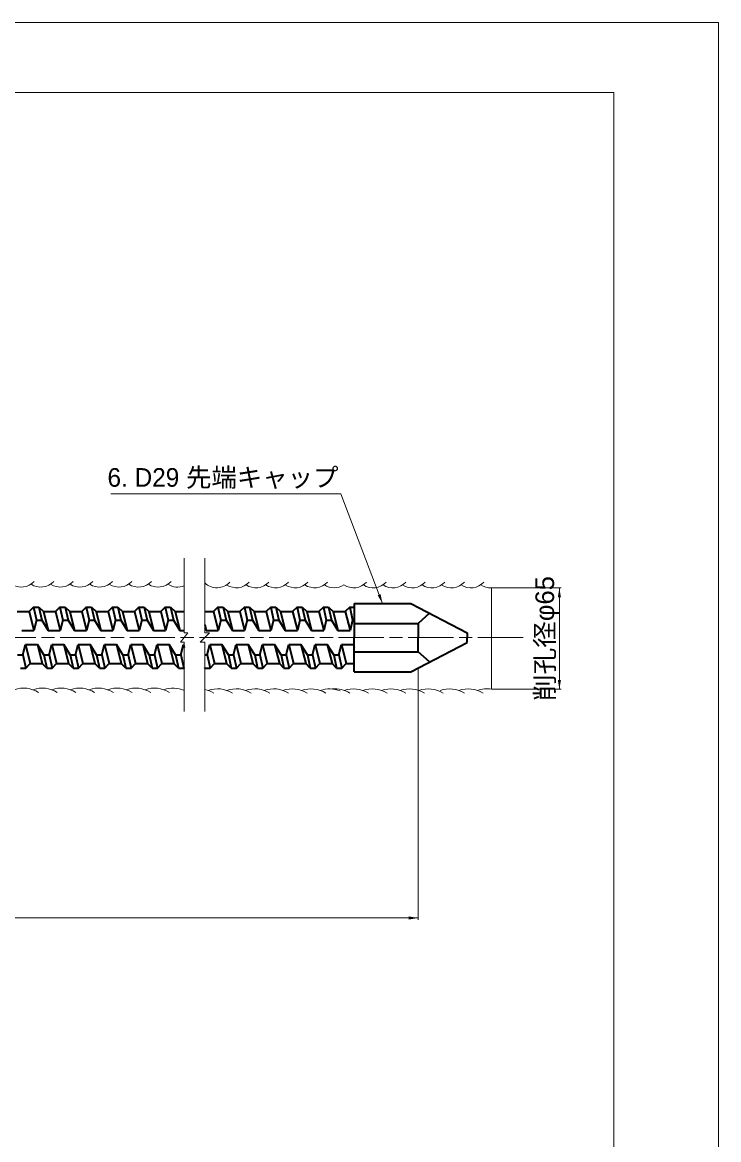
# Model space of a CAD drawing. Units: millimetres at full size, sheet at 1:2; details may follow other scales. Extents: x 1805 to 3487, y 895 to 2083.
# Drawn here: x 3117 to 3487, y 1489 to 2083 of the extents above; entities that cross this region are included whole.
import ezdxf
from ezdxf.enums import TextEntityAlignment as Align

# ---------------------------------------------------------------- set-up
doc = ezdxf.new("R2010")
doc.units = ezdxf.units.MM
doc.header["$LTSCALE"] = 2
doc.linetypes.add('CHAIN', pattern=[18.5, 12, -1.5, 3.5, -1.5])
for name, color, linetype, lineweight in [('1外形線', 7, 'Continuous', 35), ('2細い実線', 3, 'Continuous', 20), ('4中心線', 1, 'CHAIN', 15), ('6寸法線', 4, 'Continuous', 18), ('7 枠・タイトル', 7, 'Continuous', 13), ('Defpoints_2', 7, 'Continuous', 13)]:
    doc.layers.add(name, color=color, linetype=linetype, lineweight=lineweight)
doc.styles.add('ＭＳ Ｐゴシック', font='')
doc.styles.get('ＭＳ Ｐゴシック').set_extended_font_data('MS PGothic')

# ---------------------------------------------------------------- blocks, each defined once
blk = doc.blocks.new('filled_arrow')
at = {"color": 0, "linetype": 'Continuous', "lineweight": -2}
blk.add_solid([(7.5, 1.25), (0, 0), (7.5, -1.25)], dxfattribs=at)

msp = doc.modelspace()

# ---------------------------------------------------------------- linework, layer by layer
at = {"layer": '1外形線'}
for p, q in [((3122.618, 1772.513), (3120.218, 1770.113)), ((3122.618, 1772.513), (3125.418, 1772.513)), ((3122.618, 1772.513), (3124.12, 1765.562)), ((3125.418, 1772.513), (3127.818, 1770.113)), ((3125.418, 1772.513), (3126.92, 1765.562)), ((3136.618, 1772.513), (3134.218, 1770.113)), ((3136.618, 1772.513), (3139.418, 1772.513)), ((3136.618, 1772.513), (3138.12, 1765.562)), ((3139.418, 1772.513), (3141.818, 1770.113)), ((3139.418, 1772.513), (3140.92, 1765.562)), ((3150.618, 1772.513), (3148.218, 1770.113)), ((3150.618, 1772.513), (3153.418, 1772.513)), ((3150.618, 1772.513), (3152.12, 1765.562)), ((3153.418, 1772.513), (3155.818, 1770.113)), ((3153.418, 1772.513), (3154.92, 1765.562)), ((3164.618, 1772.513), (3162.218, 1770.113)), ((3164.618, 1772.513), (3167.418, 1772.513)), ((3164.618, 1772.513), (3166.12, 1765.562)), ((3167.418, 1772.513), (3169.818, 1770.113)), ((3167.418, 1772.513), (3168.92, 1765.562)), ((3178.618, 1772.513), (3176.218, 1770.113)), ((3178.618, 1772.513), (3181.418, 1772.513)), ((3178.618, 1772.513), (3180.12, 1765.562)), ((3181.418, 1772.513), (3183.818, 1770.113)), ((3181.418, 1772.513), (3182.92, 1765.562)), ((3192.618, 1772.513), (3190.218, 1770.113)), ((3192.618, 1772.513), (3194.12, 1765.562)), ((3192.618, 1772.513), (3195.418, 1772.513)), ((3195.418, 1772.513), (3196.92, 1765.562)), ((3195.418, 1772.513), (3197.818, 1770.113)), ((3220.618, 1772.513), (3218.218, 1770.113)), ((3220.618, 1772.513), (3223.418, 1772.513)), ((3220.618, 1772.513), (3222.12, 1765.562)), ((3223.418, 1772.513), (3225.818, 1770.113)), ((3223.418, 1772.513), (3224.92, 1765.562)), ((3234.618, 1772.513), (3232.218, 1770.113)), ((3234.618, 1772.513), (3237.418, 1772.513)), ((3234.618, 1772.513), (3236.12, 1765.562)), ((3237.418, 1772.513), (3239.818, 1770.113)), ((3237.418, 1772.513), (3238.92, 1765.562)), ((3248.618, 1772.513), (3246.218, 1770.113)), ((3248.618, 1772.513), (3251.418, 1772.513)), ((3248.618, 1772.513), (3250.12, 1765.562)), ((3251.418, 1772.513), (3253.818, 1770.113)), ((3251.418, 1772.513), (3252.92, 1765.562)), ((3262.618, 1772.513), (3260.218, 1770.113)), ((3262.618, 1772.513), (3265.418, 1772.513)), ((3262.618, 1772.513), (3264.12, 1765.562)), ((3265.418, 1772.513), (3267.818, 1770.113)), ((3265.418, 1772.513), (3266.92, 1765.562)), ((3276.618, 1772.513), (3274.218, 1770.113)), ((3276.618, 1772.513), (3279.418, 1772.513)), ((3276.618, 1772.513), (3278.12, 1765.562)), ((3279.418, 1772.513), (3281.818, 1770.113)), ((3279.418, 1772.513), (3280.92, 1765.562)), ((3290.618, 1772.513), (3288.218, 1770.113)), ((3290.618, 1772.513), (3293.018, 1772.513)), ((3290.618, 1772.513), (3292.12, 1765.562)), ((3293.018, 1774.416), (3323.018, 1774.416)), ((3293.018, 1774.416), (3293.018, 1756.266)), ((3323.018, 1774.416), (3353.018, 1758.766)), ((3113.818, 1770.113), (3120.218, 1770.113)), ((3120.218, 1770.113), (3122.785, 1759.994)), ((3124.12, 1765.562), (3122.785, 1759.994)), ((3124.12, 1765.562), (3126.92, 1765.562)), ((3126.92, 1765.562), (3130.385, 1759.994)), ((3127.818, 1770.113), (3134.218, 1770.113)), ((3127.818, 1770.113), (3130.385, 1759.994)), ((3134.218, 1770.113), (3136.785, 1759.994)), ((3138.12, 1765.562), (3136.785, 1759.994)), ((3138.12, 1765.562), (3140.92, 1765.562)), ((3140.92, 1765.562), (3144.385, 1759.994)), ((3141.818, 1770.113), (3148.218, 1770.113)), ((3141.818, 1770.113), (3144.385, 1759.994)), ((3148.218, 1770.113), (3150.785, 1759.994)), ((3152.12, 1765.562), (3150.785, 1759.994)), ((3152.12, 1765.562), (3154.92, 1765.562)), ((3154.92, 1765.562), (3158.385, 1759.994)), ((3155.818, 1770.113), (3162.218, 1770.113)), ((3155.818, 1770.113), (3158.385, 1759.994)), ((3162.218, 1770.113), (3164.785, 1759.994)), ((3166.12, 1765.562), (3164.785, 1759.994)), ((3166.12, 1765.562), (3168.92, 1765.562)), ((3168.92, 1765.562), (3172.385, 1759.994)), ((3169.818, 1770.113), (3176.218, 1770.113)), ((3169.818, 1770.113), (3172.385, 1759.994)), ((3176.218, 1770.113), (3178.785, 1759.994)), ((3180.12, 1765.562), (3178.785, 1759.994)), ((3180.12, 1765.562), (3182.92, 1765.562)), ((3182.92, 1765.562), (3186.385, 1759.994)), ((3183.818, 1770.113), (3190.218, 1770.113)), ((3183.818, 1770.113), (3186.385, 1759.994)), ((3190.218, 1770.113), (3192.785, 1759.994)), ((3194.12, 1765.562), (3192.785, 1759.994)), ((3194.12, 1765.562), (3196.92, 1765.562)), ((3196.92, 1765.562), (3200.385, 1759.994)), ((3197.818, 1770.113), (3200.385, 1759.994)), ((3197.818, 1770.113), (3202.655, 1770.113)), ((3213.561, 1770.113), (3218.218, 1770.113)), ((3218.218, 1770.113), (3220.785, 1759.994)), ((3222.12, 1765.562), (3220.785, 1759.994)), ((3222.12, 1765.562), (3224.92, 1765.562)), ((3224.92, 1765.562), (3228.385, 1759.994)), ((3225.818, 1770.113), (3232.218, 1770.113)), ((3225.818, 1770.113), (3228.385, 1759.994)), ((3232.218, 1770.113), (3234.785, 1759.994)), ((3236.12, 1765.562), (3234.785, 1759.994)), ((3236.12, 1765.562), (3238.92, 1765.562)), ((3238.92, 1765.562), (3242.385, 1759.994)), ((3239.818, 1770.113), (3246.218, 1770.113)), ((3239.818, 1770.113), (3242.385, 1759.994)), ((3246.218, 1770.113), (3248.785, 1759.994)), ((3250.12, 1765.562), (3248.785, 1759.994)), ((3250.12, 1765.562), (3252.92, 1765.562)), ((3252.92, 1765.562), (3256.385, 1759.994)), ((3253.818, 1770.113), (3260.218, 1770.113)), ((3253.818, 1770.113), (3256.385, 1759.994)), ((3260.218, 1770.113), (3262.785, 1759.994)), ((3264.12, 1765.562), (3262.785, 1759.994)), ((3264.12, 1765.562), (3266.92, 1765.562)), ((3266.92, 1765.562), (3270.385, 1759.994)), ((3267.818, 1770.113), (3274.218, 1770.113)), ((3267.818, 1770.113), (3270.385, 1759.994)), ((3274.218, 1770.113), (3276.785, 1759.994)), ((3278.12, 1765.562), (3276.785, 1759.994)), ((3278.12, 1765.562), (3280.92, 1765.562)), ((3280.92, 1765.562), (3284.385, 1759.994)), ((3281.818, 1770.113), (3288.218, 1770.113)), ((3281.818, 1770.113), (3284.385, 1759.994)), ((3288.218, 1770.113), (3290.785, 1759.994)), ((3292.12, 1765.562), (3290.785, 1759.994)), ((3292.12, 1765.562), (3293.018, 1765.562)), ((3333.018, 1769.2), (3327.018, 1763.766)), ((3116.385, 1759.994), (3122.785, 1759.994)), ((3130.385, 1759.994), (3136.785, 1759.994)), ((3144.385, 1759.994), (3150.785, 1759.994)), ((3158.385, 1759.994), (3164.785, 1759.994)), ((3172.385, 1759.994), (3178.785, 1759.994)), ((3186.385, 1759.994), (3192.785, 1759.994)), ((3200.385, 1759.994), (3202.655, 1759.994)), ((3213.561, 1763.243), (3214.385, 1759.994)), ((3213.561, 1761.318), (3214.385, 1759.994)), ((3214.385, 1759.994), (3220.785, 1759.994)), ((3228.385, 1759.994), (3234.785, 1759.994)), ((3242.385, 1759.994), (3248.785, 1759.994)), ((3256.385, 1759.994), (3262.785, 1759.994)), ((3270.385, 1759.994), (3276.785, 1759.994)), ((3284.385, 1759.994), (3290.785, 1759.994)), ((3293.018, 1763.766), (3327.018, 1763.766)), ((3327.018, 1763.766), (3327.018, 1756.266)), ((3353.018, 1758.766), (3353.018, 1756.266)), ((3116.917, 1747.064), (3118.252, 1752.632)), ((3118.252, 1752.632), (3124.652, 1752.632)), ((3118.252, 1752.632), (3120.818, 1742.513)), ((3124.652, 1752.632), (3127.218, 1742.513)), ((3128.117, 1747.064), (3124.652, 1752.632)), ((3130.917, 1747.064), (3132.252, 1752.632)), ((3132.252, 1752.632), (3138.652, 1752.632)), ((3132.252, 1752.632), (3134.818, 1742.513)), ((3138.652, 1752.632), (3141.218, 1742.513)), ((3142.117, 1747.064), (3138.652, 1752.632)), ((3144.917, 1747.064), (3146.252, 1752.632)), ((3146.252, 1752.632), (3152.652, 1752.632)), ((3146.252, 1752.632), (3148.818, 1742.513)), ((3152.652, 1752.632), (3155.218, 1742.513)), ((3156.117, 1747.064), (3152.652, 1752.632)), ((3158.917, 1747.064), (3160.252, 1752.632)), ((3160.252, 1752.632), (3166.652, 1752.632)), ((3160.252, 1752.632), (3162.818, 1742.513)), ((3170.117, 1747.064), (3166.652, 1752.632)), ((3166.652, 1752.632), (3169.218, 1742.513)), ((3172.917, 1747.064), (3174.252, 1752.632)), ((3174.252, 1752.632), (3180.652, 1752.632)), ((3174.252, 1752.632), (3176.818, 1742.513)), ((3180.652, 1752.632), (3183.218, 1742.513)), ((3184.117, 1747.064), (3180.652, 1752.632)), ((3186.917, 1747.064), (3188.252, 1752.632)), ((3188.252, 1752.632), (3194.652, 1752.632)), ((3188.252, 1752.632), (3190.818, 1742.513)), ((3194.652, 1752.632), (3197.218, 1742.513)), ((3198.117, 1747.064), (3194.652, 1752.632)), ((3200.917, 1747.064), (3202.252, 1752.632)), ((3202.252, 1752.632), (3202.655, 1752.632)), ((3202.252, 1752.632), (3202.655, 1751.043)), ((3214.917, 1747.064), (3216.252, 1752.632)), ((3216.252, 1752.632), (3222.652, 1752.632)), ((3216.252, 1752.632), (3218.818, 1742.513)), ((3222.652, 1752.632), (3225.218, 1742.513)), ((3226.117, 1747.064), (3222.652, 1752.632)), ((3228.917, 1747.064), (3230.252, 1752.632)), ((3230.252, 1752.632), (3236.652, 1752.632)), ((3230.252, 1752.632), (3232.818, 1742.513)), ((3236.652, 1752.632), (3239.218, 1742.513)), ((3240.117, 1747.064), (3236.652, 1752.632)), ((3242.917, 1747.064), (3244.252, 1752.632)), ((3244.252, 1752.632), (3250.652, 1752.632)), ((3244.252, 1752.632), (3246.818, 1742.513)), ((3250.652, 1752.632), (3253.218, 1742.513)), ((3254.117, 1747.064), (3250.652, 1752.632)), ((3256.917, 1747.064), (3258.252, 1752.632)), ((3258.252, 1752.632), (3264.652, 1752.632)), ((3258.252, 1752.632), (3260.818, 1742.513)), ((3264.652, 1752.632), (3267.218, 1742.513)), ((3268.117, 1747.064), (3264.652, 1752.632)), ((3270.917, 1747.064), (3272.252, 1752.632)), ((3272.252, 1752.632), (3278.652, 1752.632)), ((3272.252, 1752.632), (3274.818, 1742.513)), ((3278.652, 1752.632), (3281.218, 1742.513)), ((3282.117, 1747.064), (3278.652, 1752.632)), ((3284.917, 1747.064), (3286.252, 1752.632)), ((3286.252, 1752.632), (3292.652, 1752.632)), ((3286.252, 1752.632), (3288.818, 1742.513)), ((3292.652, 1752.632), (3293.018, 1751.187)), ((3293.018, 1752.043), (3292.652, 1752.632)), ((3293.018, 1738.116), (3293.018, 1756.266)), ((3323.018, 1738.116), (3353.018, 1753.766)), ((3327.018, 1748.766), (3327.018, 1756.266)), ((3353.018, 1753.766), (3353.018, 1756.266)), ((3114.117, 1747.064), (3116.917, 1747.064)), ((3116.917, 1747.064), (3118.418, 1740.113)), ((3128.117, 1747.064), (3129.618, 1740.113)), ((3128.117, 1747.064), (3130.917, 1747.064)), ((3130.917, 1747.064), (3132.418, 1740.113)), ((3142.117, 1747.064), (3143.618, 1740.113)), ((3142.117, 1747.064), (3144.917, 1747.064)), ((3144.917, 1747.064), (3146.418, 1740.113)), ((3156.117, 1747.064), (3157.618, 1740.113)), ((3156.117, 1747.064), (3158.917, 1747.064)), ((3158.917, 1747.064), (3160.418, 1740.113)), ((3170.117, 1747.064), (3172.917, 1747.064)), ((3170.117, 1747.064), (3171.618, 1740.113)), ((3172.917, 1747.064), (3174.418, 1740.113)), ((3184.117, 1747.064), (3185.618, 1740.113)), ((3184.117, 1747.064), (3186.917, 1747.064)), ((3186.917, 1747.064), (3188.418, 1740.113)), ((3198.117, 1747.064), (3199.618, 1740.113)), ((3198.117, 1747.064), (3200.917, 1747.064)), ((3200.917, 1747.064), (3202.418, 1740.113)), ((3213.56, 1747.064), (3214.917, 1747.064)), ((3214.917, 1747.064), (3216.418, 1740.113)), ((3226.117, 1747.064), (3227.618, 1740.113)), ((3226.117, 1747.064), (3228.917, 1747.064)), ((3228.917, 1747.064), (3230.418, 1740.113)), ((3240.117, 1747.064), (3241.618, 1740.113)), ((3240.117, 1747.064), (3242.917, 1747.064)), ((3242.917, 1747.064), (3244.418, 1740.113)), ((3254.117, 1747.064), (3255.618, 1740.113)), ((3254.117, 1747.064), (3256.917, 1747.064)), ((3256.917, 1747.064), (3258.418, 1740.113)), ((3268.117, 1747.064), (3269.618, 1740.113)), ((3268.117, 1747.064), (3270.917, 1747.064)), ((3270.917, 1747.064), (3272.418, 1740.113)), ((3282.117, 1747.064), (3283.618, 1740.113)), ((3282.117, 1747.064), (3284.917, 1747.064)), ((3284.917, 1747.064), (3286.418, 1740.113)), ((3293.018, 1748.766), (3327.018, 1748.766)), ((3333.018, 1743.333), (3327.018, 1748.766)), ((3118.418, 1740.113), (3120.818, 1742.513)), ((3120.818, 1742.513), (3127.218, 1742.513)), ((3129.618, 1740.113), (3127.218, 1742.513)), ((3132.418, 1740.113), (3134.818, 1742.513)), ((3134.818, 1742.513), (3141.218, 1742.513)), ((3143.618, 1740.113), (3141.218, 1742.513)), ((3146.418, 1740.113), (3148.818, 1742.513)), ((3148.818, 1742.513), (3155.218, 1742.513)), ((3157.618, 1740.113), (3155.218, 1742.513)), ((3160.418, 1740.113), (3162.818, 1742.513)), ((3162.818, 1742.513), (3169.218, 1742.513)), ((3171.618, 1740.113), (3169.218, 1742.513)), ((3174.418, 1740.113), (3176.818, 1742.513)), ((3176.818, 1742.513), (3183.218, 1742.513)), ((3185.618, 1740.113), (3183.218, 1742.513)), ((3188.418, 1740.113), (3190.818, 1742.513)), ((3190.818, 1742.513), (3197.218, 1742.513)), ((3199.618, 1740.113), (3197.218, 1742.513)), ((3216.418, 1740.113), (3218.818, 1742.513)), ((3218.818, 1742.513), (3225.218, 1742.513)), ((3227.618, 1740.113), (3225.218, 1742.513)), ((3230.418, 1740.113), (3232.818, 1742.513)), ((3232.818, 1742.513), (3239.218, 1742.513)), ((3241.618, 1740.113), (3239.218, 1742.513)), ((3244.418, 1740.113), (3246.818, 1742.513)), ((3246.818, 1742.513), (3253.218, 1742.513)), ((3255.618, 1740.113), (3253.218, 1742.513)), ((3258.418, 1740.113), (3260.818, 1742.513)), ((3260.818, 1742.513), (3267.218, 1742.513)), ((3269.618, 1740.113), (3267.218, 1742.513)), ((3272.418, 1740.113), (3274.818, 1742.513)), ((3274.818, 1742.513), (3281.218, 1742.513)), ((3283.618, 1740.113), (3281.218, 1742.513)), ((3286.418, 1740.113), (3288.818, 1742.513)), ((3288.818, 1742.513), (3293.018, 1742.513)), ((3115.618, 1740.113), (3118.418, 1740.113)), ((3129.618, 1740.113), (3132.418, 1740.113)), ((3143.618, 1740.113), (3146.418, 1740.113)), ((3157.618, 1740.113), (3160.418, 1740.113)), ((3171.618, 1740.113), (3174.418, 1740.113)), ((3185.618, 1740.113), (3188.418, 1740.113)), ((3199.618, 1740.113), (3202.418, 1740.113)), ((3202.418, 1740.113), (3202.655, 1740.349)), ((3213.56, 1740.383), (3213.618, 1740.113)), ((3213.618, 1740.113), (3213.56, 1740.171)), ((3213.618, 1740.113), (3216.418, 1740.113)), ((3227.618, 1740.113), (3230.418, 1740.113)), ((3241.618, 1740.113), (3244.418, 1740.113)), ((3255.618, 1740.113), (3258.418, 1740.113)), ((3269.618, 1740.113), (3272.418, 1740.113)), ((3283.618, 1740.113), (3286.418, 1740.113)), ((3293.018, 1738.116), (3323.018, 1738.116))]:
    msp.add_line(p, q, dxfattribs=at)
at = {"layer": '2細い実線'}
for p, q in [((3202.656, 1798.429), (3202.655, 1758.789)), ((3213.562, 1798.429), (3213.561, 1758.789)), ((3365.905, 1728.85), (3365.905, 1782.771)), ((3200.655, 1753.773), (3204.655, 1758.79)), ((3202.655, 1758.789), (3204.655, 1758.79)), ((3211.06, 1753.773), (3216.06, 1758.789)), ((3213.561, 1758.789), (3216.06, 1758.789)), ((3202.655, 1753.772), (3200.655, 1753.773)), ((3202.654, 1716.982), (3202.655, 1753.772)), ((3213.56, 1753.773), (3211.06, 1753.773)), ((3213.56, 1716.982), (3213.56, 1753.773))]:
    msp.add_line(p, q, dxfattribs=at)
for centre, radius, start, end in [((3116.092, 1792.491), 9.363, 236.29836, 317.16495), ((3126.482, 1792.49), 9.363, 236.29836, 317.16495), ((3136.872, 1792.49), 9.363, 236.29836, 317.16495), ((3147.262, 1792.49), 9.363, 236.29836, 317.16495), ((3157.652, 1792.489), 9.363, 236.29836, 317.16495), ((3168.042, 1792.489), 9.363, 236.29836, 317.16495), ((3178.432, 1792.489), 9.363, 236.29836, 317.16495), ((3188.822, 1792.488), 9.363, 236.29836, 317.16495), ((3199.212, 1792.488), 9.363, 236.29836, 291.57761), ((3219.992, 1792.128), 9.363, 226.61766, 317.16495), ((3230.382, 1792.128), 9.363, 236.29836, 317.16495), ((3240.772, 1792.127), 9.363, 236.29836, 317.16495), ((3251.162, 1792.127), 9.363, 236.29836, 317.16495), ((3261.552, 1792.127), 9.363, 236.29836, 317.16495), ((3271.943, 1792.126), 9.363, 236.29836, 317.16495), ((3282.333, 1792.126), 9.363, 236.29836, 303.69728), ((3292.723, 1792.126), 9.363, 236.29836, 317.16495), ((3303.113, 1792.125), 9.363, 236.29836, 317.16495), ((3313.503, 1792.125), 9.363, 236.29836, 317.16495), ((3323.893, 1792.125), 9.363, 236.29836, 317.16495), ((3334.283, 1792.124), 9.363, 236.29836, 317.16495), ((3344.673, 1792.124), 9.363, 236.29836, 317.16495), ((3355.063, 1792.124), 9.363, 236.29836, 317.16495), ((3365.453, 1792.123), 9.363, 236.29836, 272.76983), ((3117.361, 1714.469), 14.948, 58.00506, 109.39786), ((3127.291, 1714.468), 14.948, 58.00506, 109.39786), ((3137.221, 1714.468), 14.948, 58.00506, 109.39786), ((3147.151, 1714.467), 14.948, 58.00506, 109.39786), ((3157.081, 1714.466), 14.948, 58.00506, 109.39786), ((3167.011, 1714.466), 14.948, 58.00506, 109.39786), ((3176.941, 1714.465), 14.948, 58.00506, 109.39786), ((3186.871, 1714.465), 14.948, 58.00506, 109.39786), ((3196.801, 1714.464), 14.948, 66.94409, 109.39786), ((3210.412, 1714.103), 14.948, 58.00506, 77.84059), ((3220.342, 1714.103), 14.948, 58.00506, 109.39786), ((3230.272, 1714.102), 14.948, 58.00506, 109.39786), ((3240.202, 1714.101), 14.948, 58.00506, 109.39786), ((3250.131, 1714.101), 14.948, 58.00506, 109.39786), ((3260.061, 1714.1), 14.948, 58.00506, 109.39786), ((3269.991, 1714.1), 14.948, 58.00506, 109.39786), ((3279.921, 1714.099), 14.948, 67.81487, 109.39786), ((3282.682, 1714.101), 14.948, 58.00506, 95.33086), ((3292.612, 1714.1), 14.948, 58.00506, 109.39786), ((3302.542, 1714.099), 14.948, 58.00506, 109.39786), ((3312.472, 1714.099), 14.948, 58.00506, 109.39786), ((3322.402, 1714.098), 14.948, 58.00506, 109.39786), ((3332.332, 1714.098), 14.948, 58.00506, 109.39786), ((3343.642, 1714.098), 14.948, 58.00506, 109.39786), ((3353.572, 1714.097), 14.948, 58.00506, 109.39786), ((3363.502, 1714.097), 14.948, 80.7482, 109.39786)]:
    msp.add_arc(centre, radius, start, end, dxfattribs=at)
at = {"layer": '4中心線'}
msp.add_line((3382.741, 1756.266), (1945.018, 1756.266), dxfattribs=at)
at = {"layer": '6寸法線'}
for p, q in [((3365.969, 1782.703), (3403.039, 1782.703)), ((3402.039, 1782.703), (3402.039, 1728.782)), ((3327.018, 1740.05), (3327.018, 1606.224)), ((3365.966, 1728.782), (3403.039, 1728.782)), ((2019.045, 1607.224), (3327.018, 1607.224))]:
    msp.add_line(p, q, dxfattribs=at)
msp.add_lwpolyline([(3308.018, 1774.416), (3306.241, 1779.09), (3285.833, 1832.756), (3163.582, 1832.756)], dxfattribs=at)
at = {"layer": '7 枠・タイトル'}
for q in [(1860.323, 2046.151), (3431.019, 932.597)]:
    msp.add_line((3431.019, 2046.151), q, dxfattribs=at)
at = {"layer": 'Defpoints_2'}
msp.add_lwpolyline([(1804.671, 895.375), (3486.671, 895.375), (3486.671, 2083.375), (1804.671, 2083.375)], close=True, dxfattribs=at)

# ---------------------------------------------------------------- block references
at = {"layer": '6寸法線', "xscale": 0.667, "yscale": 0.667}
for p, rotation in [((3402.039, 1782.703), 270), ((3308.018, 1774.416), 110.8), ((3402.039, 1728.782), 90), ((3327.018, 1607.224), 180)]:
    msp.add_blockref('filled_arrow', p, dxfattribs=dict(at, rotation=rotation))

# ---------------------------------------------------------------- texts
at = {"layer": '6寸法線', "color": 7, "style": 'ＭＳ Ｐゴシック'}
msp.add_text('6. D29 先端キャップ', height=9.897, dxfattribs=at).set_placement((3161.901, 1833.52), align=Align.BOTTOM_LEFT)
at = {"layer": '6寸法線', "style": 'ＭＳ Ｐゴシック', "width": 1.05}
msp.add_text('削孔径φ65', height=9.897, rotation=90, dxfattribs=at).set_placement((3394.249, 1755.742), align=Align.MIDDLE_CENTER)

doc.saveas('drawing.dxf')
